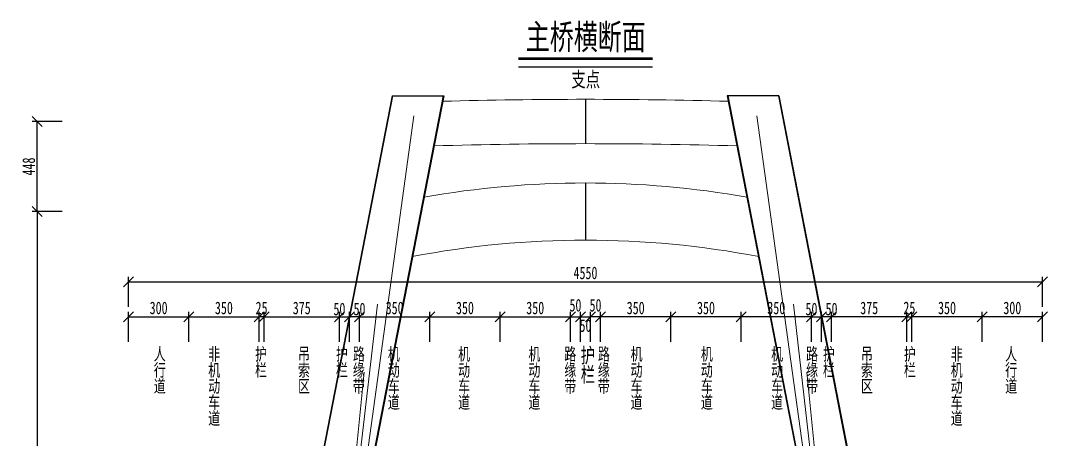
# Model space of a CAD drawing. Extents: x -2611510 to 954358, y -247163 to 181535.
# Drawn here: x 764266 to 815390, y 55934 to 76767 of the extents above; entities that cross this region are included whole.
import ezdxf
from ezdxf.enums import TextEntityAlignment as Align

# ---------------------------------------------------------------- set-up
doc = ezdxf.new("R2010")
doc.units = 0
doc.layers.get('Defpoints').update_dxf_attribs({"color": 8})
doc.layers.add('Dim', color=4, linetype='Continuous')
doc.layers.add('文字', color=7, linetype='Continuous', lineweight=15)
doc.layers.add('标注', color=3, linetype='Continuous', lineweight=18)
doc.styles.add('fs', font='仿宋_GB2312.TTF', dxfattribs={"width": 0.7})
doc.styles.get("Standard").update_dxf_attribs({"font": '仿宋_GB2312.TTF', "width": 0.7})
doc.dimstyles.new('250-1', dxfattribs={"dimscale": 250, "dimtxt": 2.5, "dimasz": 2, "dimexe": 1, "dimexo": 1, "dimgap": 0, "dimtad": 0, "dimdec": 0, "dimlfac": 0.1, "dimrnd": 0.1, "dimzin": 12, "dimdsep": 46, "dimtxsty": 'Standard', "dimblk": 'OBLIQUE', "dimcen": -1, "dimclrd": 4, "dimclre": 256, "dimclrt": 4, "dimadec": 4, "dimazin": 0, "dimtp": 2, "dimtm": 3, "dimtfac": 0.5, "dimtdec": 0, "dimtmove": 2, "dimatfit": 3, "dimldrblk": 'OBLIQUE', "dimfxl": 5, "dimfxlon": 1, "dimtvp": 0.7, "dimtolj": 1, "dimtzin": 12, "dimarcsym": 0})

# ---------------------------------------------------------------- blocks, each defined once
blk = doc.blocks.new('_Oblique')
at = {"color": 0, "linetype": 'ByBlock', "lineweight": -2}
blk.add_line((-0.5, -0.5), (0.5, 0.5), dxfattribs=at)
blk = doc.blocks.new('*D274')
at = {"layer": 'Defpoints', "color": 0, "transparency": 16777216}
for p in [(772640, 62034), (769640, 60210), (772640, 60210)]:
    blk.add_point(p, dxfattribs=at)
at = {"layer": 'Dim', "lineweight": -2, "transparency": 16777216}
for p, q in [((769640, 60784), (769640, 62284)), ((772640, 60784), (772640, 62284))]:
    blk.add_line(p, q, dxfattribs=at)
at = {"layer": 'Dim', "color": 4, "lineweight": -2, "transparency": 16777216}
blk.add_line((769640, 62034), (772640, 62034), dxfattribs=at)
at = {"layer": 'Dim', "color": 4, "lineweight": -2, "transparency": 16777216, "xscale": 500, "yscale": 500, "zscale": 500, "rotation": 180}
blk.add_blockref('_Oblique', (769640, 62034), dxfattribs=at)
at = {"layer": 'Dim', "color": 4, "lineweight": -2, "transparency": 16777216, "xscale": 500, "yscale": 500, "zscale": 500}
blk.add_blockref('_Oblique', (772640, 62034), dxfattribs=at)
at = {"layer": 'Dim', "color": 4, "transparency": 16777216, "insert": (771140, 62472), "char_height": 625, "attachment_point": 5}
blk.add_mtext('\\A1;300', dxfattribs=at)
blk = doc.blocks.new('*D275')
at = {"layer": 'Defpoints', "color": 0, "transparency": 16777216}
for p in [(791640, 62033), (788140, 60210), (791640, 60210)]:
    blk.add_point(p, dxfattribs=at)
at = {"layer": 'Dim', "lineweight": -2, "transparency": 16777216}
for p, q in [((788140, 60783), (788140, 62283)), ((791640, 60783), (791640, 62283))]:
    blk.add_line(p, q, dxfattribs=at)
at = {"layer": 'Dim', "color": 4, "lineweight": -2, "transparency": 16777216}
blk.add_line((788140, 62033), (791640, 62033), dxfattribs=at)
at = {"layer": 'Dim', "color": 4, "lineweight": -2, "transparency": 16777216, "xscale": 500, "yscale": 500, "zscale": 500, "rotation": 180}
blk.add_blockref('_Oblique', (788140, 62033), dxfattribs=at)
at = {"layer": 'Dim', "color": 4, "lineweight": -2, "transparency": 16777216, "xscale": 500, "yscale": 500, "zscale": 500}
blk.add_blockref('_Oblique', (791640, 62033), dxfattribs=at)
at = {"layer": 'Dim', "color": 4, "transparency": 16777216, "insert": (789890, 62471), "char_height": 625, "attachment_point": 5}
blk.add_mtext('\\A1;350', dxfattribs=at)
blk = doc.blocks.new('*D276')
at = {"layer": 'Defpoints', "color": 0, "transparency": 16777216}
for p in [(776140, 62034), (772640, 60210), (776140, 60210)]:
    blk.add_point(p, dxfattribs=at)
at = {"layer": 'Dim', "lineweight": -2, "transparency": 16777216}
for p, q in [((772640, 60784), (772640, 62284)), ((776140, 60784), (776140, 62284))]:
    blk.add_line(p, q, dxfattribs=at)
at = {"layer": 'Dim', "color": 4, "lineweight": -2, "transparency": 16777216}
blk.add_line((772640, 62034), (776140, 62034), dxfattribs=at)
at = {"layer": 'Dim', "color": 4, "lineweight": -2, "transparency": 16777216, "xscale": 500, "yscale": 500, "zscale": 500, "rotation": 180}
blk.add_blockref('_Oblique', (772640, 62034), dxfattribs=at)
at = {"layer": 'Dim', "color": 4, "lineweight": -2, "transparency": 16777216, "xscale": 500, "yscale": 500, "zscale": 500}
blk.add_blockref('_Oblique', (776140, 62034), dxfattribs=at)
at = {"layer": 'Dim', "color": 4, "transparency": 16777216, "insert": (774390, 62472), "char_height": 625, "attachment_point": 5}
blk.add_mtext('\\A1;350', dxfattribs=at)
blk = doc.blocks.new('*D277')
at = {"layer": 'Defpoints', "color": 0, "transparency": 16777216}
for p in [(792640, 62032), (792140, 60210), (792640, 60210)]:
    blk.add_point(p, dxfattribs=at)
at = {"layer": 'Dim', "lineweight": -2, "transparency": 16777216}
for p, q in [((792140, 60782), (792140, 62282)), ((792640, 60782), (792640, 62282))]:
    blk.add_line(p, q, dxfattribs=at)
at = {"layer": 'Dim', "color": 4, "lineweight": -2, "transparency": 16777216}
blk.add_line((792140, 62032), (792640, 62032), dxfattribs=at)
at = {"layer": 'Dim', "color": 4, "lineweight": -2, "transparency": 16777216, "xscale": 500, "yscale": 500, "zscale": 500, "rotation": 180}
blk.add_blockref('_Oblique', (792140, 62032), dxfattribs=at)
at = {"layer": 'Dim', "color": 4, "lineweight": -2, "transparency": 16777216, "xscale": 500, "yscale": 500, "zscale": 500}
blk.add_blockref('_Oblique', (792640, 62032), dxfattribs=at)
at = {"layer": 'Dim', "color": 4, "transparency": 16777216, "insert": (792390, 61591), "char_height": 625, "attachment_point": 5}
blk.add_mtext('\\A1;50', dxfattribs=at)
blk = doc.blocks.new('*D278')
at = {"layer": 'Defpoints', "color": 0, "transparency": 16777216}
for p in [(788140, 62033), (784640, 60210), (788140, 60210)]:
    blk.add_point(p, dxfattribs=at)
at = {"layer": 'Dim', "lineweight": -2, "transparency": 16777216}
for p, q in [((784640, 60783), (784640, 62283)), ((788140, 60783), (788140, 62283))]:
    blk.add_line(p, q, dxfattribs=at)
at = {"layer": 'Dim', "color": 4, "lineweight": -2, "transparency": 16777216}
blk.add_line((784640, 62033), (788140, 62033), dxfattribs=at)
at = {"layer": 'Dim', "color": 4, "lineweight": -2, "transparency": 16777216, "xscale": 500, "yscale": 500, "zscale": 500, "rotation": 180}
blk.add_blockref('_Oblique', (784640, 62033), dxfattribs=at)
at = {"layer": 'Dim', "color": 4, "lineweight": -2, "transparency": 16777216, "xscale": 500, "yscale": 500, "zscale": 500}
blk.add_blockref('_Oblique', (788140, 62033), dxfattribs=at)
at = {"layer": 'Dim', "color": 4, "transparency": 16777216, "insert": (786390, 62471), "char_height": 625, "attachment_point": 5}
blk.add_mtext('\\A1;350', dxfattribs=at)
blk = doc.blocks.new('*D279')
at = {"layer": 'Defpoints', "color": 0, "transparency": 16777216}
for p in [(784640, 62033), (781140, 60210), (784640, 60210)]:
    blk.add_point(p, dxfattribs=at)
at = {"layer": 'Dim', "lineweight": -2, "transparency": 16777216}
for p, q in [((781140, 60783), (781140, 62283)), ((784640, 60783), (784640, 62283))]:
    blk.add_line(p, q, dxfattribs=at)
at = {"layer": 'Dim', "color": 4, "lineweight": -2, "transparency": 16777216}
blk.add_line((781140, 62033), (784640, 62033), dxfattribs=at)
at = {"layer": 'Dim', "color": 4, "lineweight": -2, "transparency": 16777216, "xscale": 500, "yscale": 500, "zscale": 500, "rotation": 180}
blk.add_blockref('_Oblique', (781140, 62033), dxfattribs=at)
at = {"layer": 'Dim', "color": 4, "lineweight": -2, "transparency": 16777216, "xscale": 500, "yscale": 500, "zscale": 500}
blk.add_blockref('_Oblique', (784640, 62033), dxfattribs=at)
at = {"layer": 'Dim', "color": 4, "transparency": 16777216, "insert": (782890, 62471), "char_height": 625, "attachment_point": 5}
blk.add_mtext('\\A1;350', dxfattribs=at)
blk = doc.blocks.new('*D280')
at = {"layer": 'Defpoints', "color": 0, "transparency": 16777216}
for p in [(780140, 62033), (776390, 60210), (780140, 60210)]:
    blk.add_point(p, dxfattribs=at)
at = {"layer": 'Dim', "lineweight": -2, "transparency": 16777216}
for p, q in [((776390, 60783), (776390, 62283)), ((780140, 60783), (780140, 62283))]:
    blk.add_line(p, q, dxfattribs=at)
at = {"layer": 'Dim', "color": 4, "lineweight": -2, "transparency": 16777216}
blk.add_line((776390, 62033), (780140, 62033), dxfattribs=at)
at = {"layer": 'Dim', "color": 4, "lineweight": -2, "transparency": 16777216, "xscale": 500, "yscale": 500, "zscale": 500, "rotation": 180}
blk.add_blockref('_Oblique', (776390, 62033), dxfattribs=at)
at = {"layer": 'Dim', "color": 4, "lineweight": -2, "transparency": 16777216, "xscale": 500, "yscale": 500, "zscale": 500}
blk.add_blockref('_Oblique', (780140, 62033), dxfattribs=at)
at = {"layer": 'Dim', "color": 4, "transparency": 16777216, "insert": (778265, 62471), "char_height": 625, "attachment_point": 5}
blk.add_mtext('\\A1;375', dxfattribs=at)
blk = doc.blocks.new('*D281')
at = {"layer": 'Defpoints', "color": 0, "transparency": 16777216}
for p in [(793140, 62033), (793140, 60210), (796640, 60210)]:
    blk.add_point(p, dxfattribs=at)
at = {"layer": 'Dim', "lineweight": -2, "transparency": 16777216}
for p, q in [((793140, 60783), (793140, 62283)), ((796640, 60783), (796640, 62283))]:
    blk.add_line(p, q, dxfattribs=at)
at = {"layer": 'Dim', "color": 4, "lineweight": -2, "transparency": 16777216}
blk.add_line((796640, 62033), (793140, 62033), dxfattribs=at)
at = {"layer": 'Dim', "color": 4, "lineweight": -2, "transparency": 16777216, "xscale": 500, "yscale": 500, "zscale": 500, "rotation": 180}
blk.add_blockref('_Oblique', (793140, 62033), dxfattribs=at)
at = {"layer": 'Dim', "color": 4, "lineweight": -2, "transparency": 16777216, "xscale": 500, "yscale": 500, "zscale": 500}
blk.add_blockref('_Oblique', (796640, 62033), dxfattribs=at)
at = {"layer": 'Dim', "color": 4, "transparency": 16777216, "insert": (794890, 62471), "char_height": 625, "attachment_point": 5}
blk.add_mtext('\\A1;350', dxfattribs=at)
blk = doc.blocks.new('*D282')
at = {"layer": 'Defpoints', "color": 0, "transparency": 16777216}
for p in [(796640, 62033), (796640, 60210), (800140, 60210)]:
    blk.add_point(p, dxfattribs=at)
at = {"layer": 'Dim', "lineweight": -2, "transparency": 16777216}
for p, q in [((796640, 60783), (796640, 62283)), ((800140, 60783), (800140, 62283))]:
    blk.add_line(p, q, dxfattribs=at)
at = {"layer": 'Dim', "color": 4, "lineweight": -2, "transparency": 16777216}
blk.add_line((800140, 62033), (796640, 62033), dxfattribs=at)
at = {"layer": 'Dim', "color": 4, "lineweight": -2, "transparency": 16777216, "xscale": 500, "yscale": 500, "zscale": 500, "rotation": 180}
blk.add_blockref('_Oblique', (796640, 62033), dxfattribs=at)
at = {"layer": 'Dim', "color": 4, "lineweight": -2, "transparency": 16777216, "xscale": 500, "yscale": 500, "zscale": 500}
blk.add_blockref('_Oblique', (800140, 62033), dxfattribs=at)
at = {"layer": 'Dim', "color": 4, "transparency": 16777216, "insert": (798390, 62471), "char_height": 625, "attachment_point": 5}
blk.add_mtext('\\A1;350', dxfattribs=at)
blk = doc.blocks.new('*D283')
at = {"layer": 'Defpoints', "color": 0, "transparency": 16777216}
for p in [(780640, 62033), (780140, 60210), (780640, 60210)]:
    blk.add_point(p, dxfattribs=at)
at = {"layer": 'Dim', "lineweight": -2, "transparency": 16777216}
for p, q in [((780140, 60783), (780140, 62283)), ((780640, 60783), (780640, 62283))]:
    blk.add_line(p, q, dxfattribs=at)
at = {"layer": 'Dim', "color": 4, "lineweight": -2, "transparency": 16777216}
blk.add_line((780140, 62033), (780640, 62033), dxfattribs=at)
at = {"layer": 'Dim', "color": 4, "lineweight": -2, "transparency": 16777216, "xscale": 500, "yscale": 500, "zscale": 500, "rotation": 180}
blk.add_blockref('_Oblique', (780140, 62033), dxfattribs=at)
at = {"layer": 'Dim', "color": 4, "lineweight": -2, "transparency": 16777216, "xscale": 500, "yscale": 500, "zscale": 500}
blk.add_blockref('_Oblique', (780640, 62033), dxfattribs=at)
at = {"layer": 'Dim', "color": 4, "transparency": 16777216, "insert": (780140, 62418), "char_height": 625, "attachment_point": 5}
blk.add_mtext('\\A1;50', dxfattribs=at)
blk = doc.blocks.new('*D284')
at = {"layer": 'Defpoints', "color": 0, "transparency": 16777216}
for p in [(815140, 63778), (769640, 60210), (815140, 60210)]:
    blk.add_point(p, dxfattribs=at)
at = {"layer": 'Dim', "lineweight": -2, "transparency": 16777216}
for p, q in [((769640, 62528), (769640, 64028)), ((815140, 62528), (815140, 64028))]:
    blk.add_line(p, q, dxfattribs=at)
at = {"layer": 'Dim', "color": 4, "lineweight": -2, "transparency": 16777216}
blk.add_line((769640, 63778), (815140, 63778), dxfattribs=at)
at = {"layer": 'Dim', "color": 4, "lineweight": -2, "transparency": 16777216, "xscale": 500, "yscale": 500, "zscale": 500, "rotation": 180}
blk.add_blockref('_Oblique', (769640, 63778), dxfattribs=at)
at = {"layer": 'Dim', "color": 4, "lineweight": -2, "transparency": 16777216, "xscale": 500, "yscale": 500, "zscale": 500}
blk.add_blockref('_Oblique', (815140, 63778), dxfattribs=at)
at = {"layer": 'Dim', "color": 4, "transparency": 16777216, "insert": (792390, 64215), "char_height": 625, "attachment_point": 5}
blk.add_mtext('\\A1;4550', dxfattribs=at)
blk = doc.blocks.new('*D285')
at = {"layer": 'Defpoints', "color": 0, "transparency": 16777216}
for p in [(776140, 62034), (776140, 60210), (776390, 60210)]:
    blk.add_point(p, dxfattribs=at)
at = {"layer": 'Dim', "lineweight": -2, "transparency": 16777216}
for p, q in [((776140, 60784), (776140, 62284)), ((776390, 60784), (776390, 62284))]:
    blk.add_line(p, q, dxfattribs=at)
at = {"layer": 'Dim', "color": 4, "lineweight": -2, "transparency": 16777216}
blk.add_line((776390, 62034), (776140, 62034), dxfattribs=at)
at = {"layer": 'Dim', "color": 4, "lineweight": -2, "transparency": 16777216, "xscale": 500, "yscale": 500, "zscale": 500, "rotation": 180}
blk.add_blockref('_Oblique', (776140, 62034), dxfattribs=at)
at = {"layer": 'Dim', "color": 4, "lineweight": -2, "transparency": 16777216, "xscale": 500, "yscale": 500, "zscale": 500}
blk.add_blockref('_Oblique', (776390, 62034), dxfattribs=at)
at = {"layer": 'Dim', "color": 4, "transparency": 16777216, "insert": (776265, 62472), "char_height": 625, "attachment_point": 5}
blk.add_mtext('\\A1;25', dxfattribs=at)
blk = doc.blocks.new('*D286')
at = {"layer": 'Defpoints', "color": 0, "transparency": 16777216}
for p in [(800140, 62033), (800140, 60210), (803640, 60210)]:
    blk.add_point(p, dxfattribs=at)
at = {"layer": 'Dim', "lineweight": -2, "transparency": 16777216}
for p, q in [((800140, 60783), (800140, 62283)), ((803640, 60783), (803640, 62283))]:
    blk.add_line(p, q, dxfattribs=at)
at = {"layer": 'Dim', "color": 4, "lineweight": -2, "transparency": 16777216}
blk.add_line((803640, 62033), (800140, 62033), dxfattribs=at)
at = {"layer": 'Dim', "color": 4, "lineweight": -2, "transparency": 16777216, "xscale": 500, "yscale": 500, "zscale": 500, "rotation": 180}
blk.add_blockref('_Oblique', (800140, 62033), dxfattribs=at)
at = {"layer": 'Dim', "color": 4, "lineweight": -2, "transparency": 16777216, "xscale": 500, "yscale": 500, "zscale": 500}
blk.add_blockref('_Oblique', (803640, 62033), dxfattribs=at)
at = {"layer": 'Dim', "color": 4, "transparency": 16777216, "insert": (801890, 62471), "char_height": 625, "attachment_point": 5}
blk.add_mtext('\\A1;350', dxfattribs=at)
blk = doc.blocks.new('*D287')
at = {"layer": 'Defpoints', "color": 0, "transparency": 16777216}
for p in [(812140, 62034), (812140, 60210), (815140, 60210)]:
    blk.add_point(p, dxfattribs=at)
at = {"layer": 'Dim', "lineweight": -2, "transparency": 16777216}
for p, q in [((812140, 60784), (812140, 62284)), ((815140, 60784), (815140, 62284))]:
    blk.add_line(p, q, dxfattribs=at)
at = {"layer": 'Dim', "color": 4, "lineweight": -2, "transparency": 16777216}
blk.add_line((815140, 62034), (812140, 62034), dxfattribs=at)
at = {"layer": 'Dim', "color": 4, "lineweight": -2, "transparency": 16777216, "xscale": 500, "yscale": 500, "zscale": 500, "rotation": 180}
blk.add_blockref('_Oblique', (812140, 62034), dxfattribs=at)
at = {"layer": 'Dim', "color": 4, "lineweight": -2, "transparency": 16777216, "xscale": 500, "yscale": 500, "zscale": 500}
blk.add_blockref('_Oblique', (815140, 62034), dxfattribs=at)
at = {"layer": 'Dim', "color": 4, "transparency": 16777216, "insert": (813640, 62472), "char_height": 625, "attachment_point": 5}
blk.add_mtext('\\A1;300', dxfattribs=at)
blk = doc.blocks.new('*D288')
at = {"layer": 'Defpoints', "color": 0, "transparency": 16777216}
for p in [(808640, 62034), (808640, 60210), (812140, 60210)]:
    blk.add_point(p, dxfattribs=at)
at = {"layer": 'Dim', "lineweight": -2, "transparency": 16777216}
for p, q in [((808640, 60784), (808640, 62284)), ((812140, 60784), (812140, 62284))]:
    blk.add_line(p, q, dxfattribs=at)
at = {"layer": 'Dim', "color": 4, "lineweight": -2, "transparency": 16777216}
blk.add_line((812140, 62034), (808640, 62034), dxfattribs=at)
at = {"layer": 'Dim', "color": 4, "lineweight": -2, "transparency": 16777216, "xscale": 500, "yscale": 500, "zscale": 500, "rotation": 180}
blk.add_blockref('_Oblique', (808640, 62034), dxfattribs=at)
at = {"layer": 'Dim', "color": 4, "lineweight": -2, "transparency": 16777216, "xscale": 500, "yscale": 500, "zscale": 500}
blk.add_blockref('_Oblique', (812140, 62034), dxfattribs=at)
at = {"layer": 'Dim', "color": 4, "transparency": 16777216, "insert": (810390, 62472), "char_height": 625, "attachment_point": 5}
blk.add_mtext('\\A1;350', dxfattribs=at)
blk = doc.blocks.new('*D289')
at = {"layer": 'Defpoints', "color": 0, "transparency": 16777216}
for p in [(804640, 62033), (804640, 60210), (808390, 60210)]:
    blk.add_point(p, dxfattribs=at)
at = {"layer": 'Dim', "lineweight": -2, "transparency": 16777216}
for p, q in [((804640, 60783), (804640, 62283)), ((808390, 60783), (808390, 62283))]:
    blk.add_line(p, q, dxfattribs=at)
at = {"layer": 'Dim', "color": 4, "lineweight": -2, "transparency": 16777216}
blk.add_line((808390, 62033), (804640, 62033), dxfattribs=at)
at = {"layer": 'Dim', "color": 4, "lineweight": -2, "transparency": 16777216, "xscale": 500, "yscale": 500, "zscale": 500, "rotation": 180}
blk.add_blockref('_Oblique', (804640, 62033), dxfattribs=at)
at = {"layer": 'Dim', "color": 4, "lineweight": -2, "transparency": 16777216, "xscale": 500, "yscale": 500, "zscale": 500}
blk.add_blockref('_Oblique', (808390, 62033), dxfattribs=at)
at = {"layer": 'Dim', "color": 4, "transparency": 16777216, "insert": (806515, 62471), "char_height": 625, "attachment_point": 5}
blk.add_mtext('\\A1;375', dxfattribs=at)
blk = doc.blocks.new('*D290')
at = {"layer": 'Defpoints', "color": 0, "transparency": 16777216}
for p in [(808640, 62034), (808390, 60210), (808640, 60210)]:
    blk.add_point(p, dxfattribs=at)
at = {"layer": 'Dim', "lineweight": -2, "transparency": 16777216}
for p, q in [((808390, 60784), (808390, 62284)), ((808640, 60784), (808640, 62284))]:
    blk.add_line(p, q, dxfattribs=at)
at = {"layer": 'Dim', "color": 4, "lineweight": -2, "transparency": 16777216}
blk.add_line((808390, 62034), (808640, 62034), dxfattribs=at)
at = {"layer": 'Dim', "color": 4, "lineweight": -2, "transparency": 16777216, "xscale": 500, "yscale": 500, "zscale": 500, "rotation": 180}
blk.add_blockref('_Oblique', (808390, 62034), dxfattribs=at)
at = {"layer": 'Dim', "color": 4, "lineweight": -2, "transparency": 16777216, "xscale": 500, "yscale": 500, "zscale": 500}
blk.add_blockref('_Oblique', (808640, 62034), dxfattribs=at)
at = {"layer": 'Dim', "color": 4, "transparency": 16777216, "insert": (808515, 62472), "char_height": 625, "attachment_point": 5}
blk.add_mtext('\\A1;25', dxfattribs=at)
blk = doc.blocks.new('*D291')
at = {"layer": 'Defpoints', "color": 0, "transparency": 16777216}
for p in [(792140, 62032), (791640, 60210), (792140, 60210)]:
    blk.add_point(p, dxfattribs=at)
at = {"layer": 'Dim', "lineweight": -2, "transparency": 16777216}
for p, q in [((791640, 60782), (791640, 62282)), ((792140, 60782), (792140, 62282))]:
    blk.add_line(p, q, dxfattribs=at)
at = {"layer": 'Dim', "color": 4, "lineweight": -2, "transparency": 16777216}
blk.add_line((791640, 62032), (792140, 62032), dxfattribs=at)
at = {"layer": 'Dim', "color": 4, "lineweight": -2, "transparency": 16777216, "xscale": 500, "yscale": 500, "zscale": 500, "rotation": 180}
blk.add_blockref('_Oblique', (791640, 62032), dxfattribs=at)
at = {"layer": 'Dim', "color": 4, "lineweight": -2, "transparency": 16777216, "xscale": 500, "yscale": 500, "zscale": 500}
blk.add_blockref('_Oblique', (792140, 62032), dxfattribs=at)
at = {"layer": 'Dim', "color": 4, "transparency": 16777216, "insert": (791890, 62607), "char_height": 625, "attachment_point": 5}
blk.add_mtext('\\A1;50', dxfattribs=at)
blk = doc.blocks.new('*D292')
at = {"layer": 'Defpoints', "color": 0, "transparency": 16777216}
for p in [(792640, 62032), (792640, 60210), (793140, 60210)]:
    blk.add_point(p, dxfattribs=at)
at = {"layer": 'Dim', "lineweight": -2, "transparency": 16777216}
for p, q in [((792640, 60782), (792640, 62282)), ((793140, 60782), (793140, 62282))]:
    blk.add_line(p, q, dxfattribs=at)
at = {"layer": 'Dim', "color": 4, "lineweight": -2, "transparency": 16777216}
blk.add_line((793140, 62032), (792640, 62032), dxfattribs=at)
at = {"layer": 'Dim', "color": 4, "lineweight": -2, "transparency": 16777216, "xscale": 500, "yscale": 500, "zscale": 500, "rotation": 180}
blk.add_blockref('_Oblique', (792640, 62032), dxfattribs=at)
at = {"layer": 'Dim', "color": 4, "lineweight": -2, "transparency": 16777216, "xscale": 500, "yscale": 500, "zscale": 500}
blk.add_blockref('_Oblique', (793140, 62032), dxfattribs=at)
at = {"layer": 'Dim', "color": 4, "transparency": 16777216, "insert": (792890, 62607), "char_height": 625, "attachment_point": 5}
blk.add_mtext('\\A1;50', dxfattribs=at)
blk = doc.blocks.new('*D293')
at = {"layer": 'Defpoints', "color": 0, "transparency": 16777216}
for p in [(780640, 62033), (780640, 60210), (781140, 60210)]:
    blk.add_point(p, dxfattribs=at)
at = {"layer": 'Dim', "lineweight": -2, "transparency": 16777216}
for p, q in [((780640, 60783), (780640, 62283)), ((781140, 60783), (781140, 62283))]:
    blk.add_line(p, q, dxfattribs=at)
at = {"layer": 'Dim', "color": 4, "lineweight": -2, "transparency": 16777216}
blk.add_line((781140, 62033), (780640, 62033), dxfattribs=at)
at = {"layer": 'Dim', "color": 4, "lineweight": -2, "transparency": 16777216, "xscale": 500, "yscale": 500, "zscale": 500, "rotation": 180}
blk.add_blockref('_Oblique', (780640, 62033), dxfattribs=at)
at = {"layer": 'Dim', "color": 4, "lineweight": -2, "transparency": 16777216, "xscale": 500, "yscale": 500, "zscale": 500}
blk.add_blockref('_Oblique', (781140, 62033), dxfattribs=at)
at = {"layer": 'Dim', "color": 4, "transparency": 16777216, "insert": (781140, 62418), "char_height": 625, "attachment_point": 5}
blk.add_mtext('\\A1;50', dxfattribs=at)
blk = doc.blocks.new('*D294')
at = {"layer": 'Defpoints', "color": 0, "transparency": 16777216}
for p in [(804140, 62033), (803640, 60210), (804140, 60210)]:
    blk.add_point(p, dxfattribs=at)
at = {"layer": 'Dim', "lineweight": -2, "transparency": 16777216}
for p, q in [((803640, 60783), (803640, 62283)), ((804140, 60783), (804140, 62283))]:
    blk.add_line(p, q, dxfattribs=at)
at = {"layer": 'Dim', "color": 4, "lineweight": -2, "transparency": 16777216}
blk.add_line((803640, 62033), (804140, 62033), dxfattribs=at)
at = {"layer": 'Dim', "color": 4, "lineweight": -2, "transparency": 16777216, "xscale": 500, "yscale": 500, "zscale": 500, "rotation": 180}
blk.add_blockref('_Oblique', (803640, 62033), dxfattribs=at)
at = {"layer": 'Dim', "color": 4, "lineweight": -2, "transparency": 16777216, "xscale": 500, "yscale": 500, "zscale": 500}
blk.add_blockref('_Oblique', (804140, 62033), dxfattribs=at)
at = {"layer": 'Dim', "color": 4, "transparency": 16777216, "insert": (803640, 62418), "char_height": 625, "attachment_point": 5}
blk.add_mtext('\\A1;50', dxfattribs=at)
blk = doc.blocks.new('*D295')
at = {"layer": 'Defpoints', "color": 0, "transparency": 16777216}
for p in [(804140, 62033), (804140, 60210), (804640, 60210)]:
    blk.add_point(p, dxfattribs=at)
at = {"layer": 'Dim', "lineweight": -2, "transparency": 16777216}
for p, q in [((804140, 60783), (804140, 62283)), ((804640, 60783), (804640, 62283))]:
    blk.add_line(p, q, dxfattribs=at)
at = {"layer": 'Dim', "color": 4, "lineweight": -2, "transparency": 16777216}
blk.add_line((804640, 62033), (804140, 62033), dxfattribs=at)
at = {"layer": 'Dim', "color": 4, "lineweight": -2, "transparency": 16777216, "xscale": 500, "yscale": 500, "zscale": 500, "rotation": 180}
blk.add_blockref('_Oblique', (804140, 62033), dxfattribs=at)
at = {"layer": 'Dim', "color": 4, "lineweight": -2, "transparency": 16777216, "xscale": 500, "yscale": 500, "zscale": 500}
blk.add_blockref('_Oblique', (804640, 62033), dxfattribs=at)
at = {"layer": 'Dim', "color": 4, "transparency": 16777216, "insert": (804640, 62418), "char_height": 625, "attachment_point": 5}
blk.add_mtext('\\A1;50', dxfattribs=at)
blk = doc.blocks.new('*D391')
at = {"layer": 'Defpoints', "color": 0}
for p in [(792390, 67268), (765092, 41480), (792390, 41480)]:
    blk.add_point(p, dxfattribs=at)
at = {"layer": 'Dim', "lineweight": -2}
for p, q in [((766342, 67268), (764842, 67268)), ((766342, 41480), (764842, 41480))]:
    blk.add_line(p, q, dxfattribs=at)
at = {"layer": 'Dim', "color": 4, "lineweight": -2}
blk.add_line((765092, 67268), (765092, 41480), dxfattribs=at)
at = {"layer": 'Dim', "color": 4, "lineweight": -2, "xscale": 500, "yscale": 500, "zscale": 500}
for p, rotation in [((765092, 67268), 90), ((765092, 41480), 270)]:
    blk.add_blockref('_Oblique', p, dxfattribs=dict(at, rotation=rotation))
at = {"layer": 'Dim', "color": 4, "insert": (764676, 54374), "char_height": 625, "attachment_point": 5, "rotation": 90}
blk.add_mtext('\\A1;2579', dxfattribs=at)
blk = doc.blocks.new('*D392')
at = {"layer": 'Defpoints', "color": 0}
for p in [(765092, 71747), (792390, 71747), (792390, 67268)]:
    blk.add_point(p, dxfattribs=at)
at = {"layer": 'Dim', "lineweight": -2}
for p, q in [((766342, 71747), (764842, 71747)), ((766342, 67268), (764842, 67268))]:
    blk.add_line(p, q, dxfattribs=at)
at = {"layer": 'Dim', "color": 4, "lineweight": -2}
blk.add_line((765092, 67268), (765092, 71747), dxfattribs=at)
at = {"layer": 'Dim', "color": 4, "lineweight": -2, "xscale": 500, "yscale": 500, "zscale": 500}
for p, rotation in [((765092, 71747), 90), ((765092, 67268), 270)]:
    blk.add_blockref('_Oblique', p, dxfattribs=dict(at, rotation=rotation))
at = {"layer": 'Dim', "color": 4, "insert": (764676, 69508), "char_height": 625, "attachment_point": 5, "rotation": 90}
blk.add_mtext('\\A1;448', dxfattribs=at)

msp = doc.modelspace()

# ---------------------------------------------------------------- linework, layer by layer
for p, q in [((782760.8, 73020.7), (776162.3, 39074.3)), ((782785.3, 73020.7), (776186.7, 39074.3)), ((785307.6, 73020.7), (778709.2, 39075)), ((785332, 73020.7), (778733.7, 39075)), ((782760.8, 73020.7), (785332, 73020.7)), ((792389.9, 72850), (792389.9, 70644.6)), ((799447.7, 73020.7), (806046, 39075)), ((802018.9, 73020.7), (799447.7, 73020.7)), ((799472.1, 73020.7), (806070.5, 39075)), ((801994.5, 73020.7), (808593, 39074.3)), ((802018.9, 73020.7), (808617.4, 39074.3)), ((792389.9, 68689.1), (792389.9, 65846.7))]:
    msp.add_line(p, q)
at = {"color": 8}
for p, q in [((782773, 73020.7), (776174.5, 39074.3)), ((785319.8, 73020.7), (778721.4, 39075)), ((785319.8, 73020.7), (778721.4, 39075)), ((799459.9, 73020.7), (806058.3, 39075)), ((799459.9, 73020.7), (806058.3, 39075)), ((802006.7, 73020.7), (808605.2, 39074.3))]:
    msp.add_line(p, q, dxfattribs=at)
at = {"lineweight": 15}
for p, q in [((783852, 72020.7), (779463.8, 40273.6)), ((800927.7, 72020.7), (805315.9, 40273.6)), ((782033, 62662.7), (779463.8, 40273.6)), ((802746.7, 62662.7), (805315.9, 40273.6)), ((781376, 59282.7), (779463.8, 40273.6)), ((803403.7, 59282.7), (805315.9, 40273.6))]:
    msp.add_line(p, q, dxfattribs=at)
at = {"layer": 'Dim'}
msp.add_line((789052.4, 74467.7), (795727.4, 74467.7), dxfattribs=at)
at = {"layer": 'Dim', "const_width": 125}
msp.add_lwpolyline([(789052.4, 74874), (795727.4, 74874)], dxfattribs=at)
at = {"layer": '文字'}
for centre, radius, start, end in [((792389.9, -184611.6), 257461.6, 88.414779, 91.585221), ((792389.9, -186817), 257461.6, 88.318808, 91.681192), ((792389.9, 22628.6), 46060.5, 79.93495, 100.06505), ((792389.9, 19786.3), 46060.5, 79.21022, 100.78978)]:
    msp.add_arc(centre, radius, start, end, dxfattribs=at)

# ---------------------------------------------------------------- texts
at = {"style": 'fs', "width": 0.7}
msp.add_text('主桥横断面', height=1250, dxfattribs=at).set_placement((792404.1, 75331.4), align=Align.CENTER)
at = {"layer": '标注', "color": 7, "style": 'fs', "width": 0.7}
msp.add_text('支点', height=750, rotation=360, dxfattribs=at).set_placement((792404.1, 73465.7), align=Align.CENTER)
at = {"layer": '标注', "color": 7, "line_spacing_factor": 0.768, "style": 'fs'}
for s, insert, char_height, attachment_point, rotation in [('人\\P行\\P道', (770899.1, 60494.9), 625, 1, 360), ('非\\P机\\P动\\P车\\P道', (773608.4, 60494.9), 625, 1, 360), ('护\\P栏', (775940.5, 60494.9), 625, 1, 360), ('吊\\P索\\P区', (778079.3, 60494.9), 625, 1, 360), ('护\\P栏', (779969.6, 60494.9), 625, 1, 360), ('路\\P缘\\P带', (780809, 60494.9), 625, 1, 360), ('机\\P动\\P车\\P道', (782550.1, 60494.9), 625, 1, 360), ('机\\P动\\P车\\P道', (786050.1, 60494.9), 625, 1, 360), ('机\\P动\\P车\\P道', (789550.1, 60494.9), 625, 1, 360), ('路\\P缘\\P带', (791338.1, 60494.9), 625, 1, 360), ('护\\P栏', (792152.8, 60494.9), 750, 1, 360), ('路\\P缘\\P带', (793602.6, 60494.9), 625, 3, 0), ('机\\P动\\P车\\P道', (795229.6, 60494.9), 625, 3, 0), ('机\\P动\\P车\\P道', (798729.6, 60494.9), 625, 3, 0), ('机\\P动\\P车\\P道', (802229.6, 60494.9), 625, 3, 0), ('路\\P缘\\P带', (803970.7, 60494.9), 625, 3, 0), ('护\\P栏', (804810.1, 60494.9), 625, 3, 0), ('吊\\P索\\P区', (806700.4, 60494.9), 625, 3, 0), ('护\\P栏', (808839.2, 60494.9), 625, 3, 0), ('非\\P机\\P动\\P车\\P道', (811171.3, 60494.9), 625, 3, 0), ('人\\P行\\P道', (813880.6, 60494.9), 625, 3, 0)]:
    msp.add_mtext(s, dxfattribs=dict(at, insert=insert, char_height=char_height, attachment_point=attachment_point, rotation=rotation))

# ---------------------------------------------------------------- dimensions: what is measured, and where the dimension line sits
at = {"layer": 'Dim'}
for base, p2, picture, middle in [((765092.2, 71747.3), (792389.9, 71747.3), '*D392', (764676, 69507.6)), ((765092.2, 41480.5), (792389.9, 41480.5), '*D391', (764676, 54374.2))]:
    dim = msp.add_linear_dim(base=base, p1=(792389.9, 67267.9), p2=p2, angle=90, dimstyle='250-1', override={"dimblk": 'Oblique'}, dxfattribs=at)
    dim.commit()
    dim.dimension.update_dxf_attribs({"geometry": picture, "text_midpoint": middle})
for base, p1, p2, picture, middle in [((815139.9, 63777.6), (769639.9, 60210.3), (815139.9, 60210.3), '*D284', (792389.9, 64215.1)), ((772639.9, 62034.4), (769639.9, 60210.3), (772639.9, 60210.3), '*D274', (771139.9, 62471.9)), ((776139.9, 62034.4), (772639.9, 60210.3), (776139.9, 60210.3), '*D276', (774389.9, 62471.9)), ((780139.9, 62033.3), (776389.9, 60210.3), (780139.9, 60210.3), '*D280', (778264.9, 62470.8)), ((784639.9, 62033.3), (781139.9, 60210.3), (784639.9, 60210.3), '*D279', (782889.9, 62470.8)), ((788139.9, 62033.3), (784639.9, 60210.3), (788139.9, 60210.3), '*D278', (786389.9, 62470.8)), ((791639.9, 62033.3), (788139.9, 60210.3), (791639.9, 60210.3), '*D275', (789889.9, 62470.8))]:
    dim = msp.add_linear_dim(base=base, p1=p1, p2=p2, dimstyle='250-1', dxfattribs=at)
    dim.commit()
    dim.dimension.update_dxf_attribs({"geometry": picture, "text_midpoint": middle})
for base, p1, p2, picture, middle in [((792139.9, 62032.2), (791639.9, 60210.3), (792139.9, 60210.3), '*D291', (791889.9, 62606.6)), ((776139.9, 62034.4), (776389.9, 60210.3), (776139.9, 60210.3), '*D285', (776264.9, 62471.9)), ((780639.9, 62033.3), (780139.9, 60210.3), (780639.9, 60210.3), '*D283', (780139.9, 62417.6)), ((804139.9, 62033.3), (803639.9, 60210.3), (804139.9, 60210.3), '*D294', (803639.9, 62417.6)), ((792639.9, 62032.2), (792139.9, 60210.3), (792639.9, 60210.3), '*D277', (792389.9, 61591.5))]:
    dim = msp.add_linear_dim(base=base, p1=p1, p2=p2, dimstyle='250-1', dxfattribs=at)
    dim.commit()
    dim.dimension.update_dxf_attribs({"geometry": picture, "text_midpoint": middle, "dimtype": 160})
for base, p1, p2, picture, middle in [((792639.9, 62032.2), (793139.9, 60210.3), (792639.9, 60210.3), '*D292', (792889.9, 62606.6)), ((780639.9, 62033.3), (781139.9, 60210.3), (780639.9, 60210.3), '*D293', (781139.9, 62417.6)), ((804139.9, 62033.3), (804639.9, 60210.3), (804139.9, 60210.3), '*D295', (804639.9, 62417.6)), ((808639.9, 62034.4), (808389.9, 60210.3), (808639.9, 60210.3), '*D290', (808514.9, 62471.9))]:
    dim = msp.add_linear_dim(base=base, p1=p1, p2=p2, angle=180, dimstyle='250-1', dxfattribs=at)
    dim.commit()
    dim.dimension.update_dxf_attribs({"geometry": picture, "text_midpoint": middle, "dimtype": 160})
for base, p1, p2, picture, middle in [((793139.9, 62033.3), (796639.9, 60210.3), (793139.9, 60210.3), '*D281', (794889.9, 62470.8)), ((796639.9, 62033.3), (800139.9, 60210.3), (796639.9, 60210.3), '*D282', (798389.9, 62470.8)), ((800139.9, 62033.3), (803639.9, 60210.3), (800139.9, 60210.3), '*D286', (801889.9, 62470.8)), ((804639.9, 62033.3), (808389.9, 60210.3), (804639.9, 60210.3), '*D289', (806514.9, 62470.8)), ((808639.9, 62034.4), (812139.9, 60210.3), (808639.9, 60210.3), '*D288', (810389.9, 62471.9)), ((812139.9, 62034.4), (815139.9, 60210.3), (812139.9, 60210.3), '*D287', (813639.9, 62471.9))]:
    dim = msp.add_linear_dim(base=base, p1=p1, p2=p2, angle=180, dimstyle='250-1', dxfattribs=at)
    dim.commit()
    dim.dimension.update_dxf_attribs({"geometry": picture, "text_midpoint": middle})

doc.saveas('drawing.dxf')
